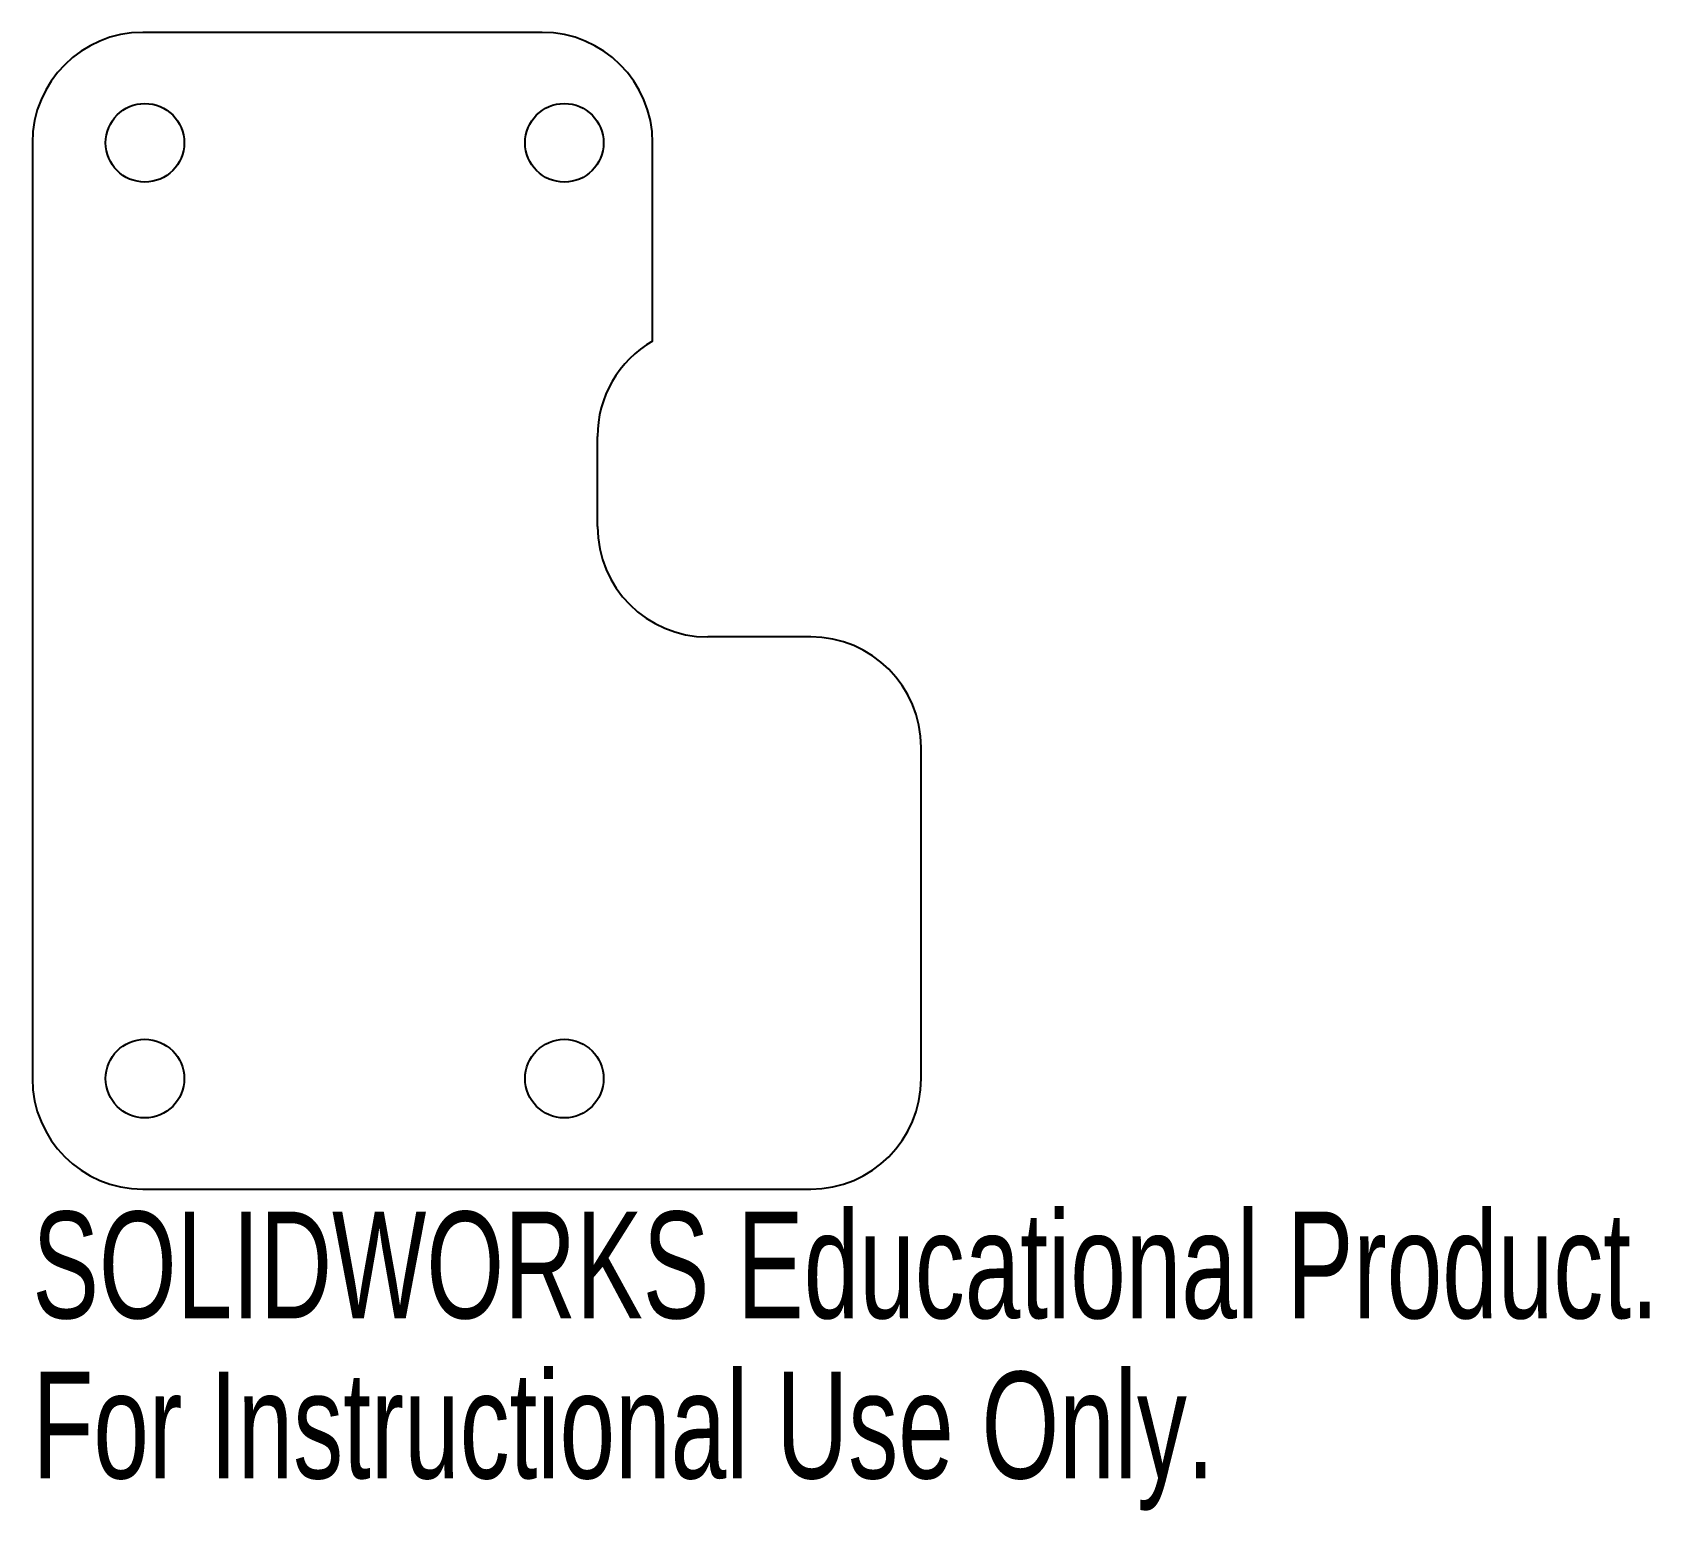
# Model space of a CAD drawing. Header units: millimetres. Extents: x -45 to 28.3, y -37.9 to 29.
import ezdxf

# ---------------------------------------------------------------- set-up
doc = ezdxf.new("R2010")
doc.units = ezdxf.units.MM
doc.styles.add('SLDTEXTSTYLE0', font='TXT', dxfattribs={"width": 0.7})

msp = doc.modelspace()

# ---------------------------------------------------------------- linework, layer by layer
at = {"color": 7, "linetype": 'Continuous', "lineweight": 25}
for p, q in [((-21.912, 29.011), (-40.012, 29.011)), ((-45.012, 24.011), (-45.012, -18.365)), ((-16.912, 15.035), (-16.912, 24.011)), ((-19.412, 6.635), (-19.412, 10.705)), ((-9.75, 1.635), (-14.412, 1.635)), ((-4.75, -18.365), (-4.75, -3.365)), ((-40.012, -23.365), (-9.75, -23.365))]:
    msp.add_line(p, q, dxfattribs=at)
for centre in [(-39.912, 24.011), (-20.912, 24.011), (-39.912, -18.365), (-20.912, -18.365)]:
    msp.add_circle(centre, 1.78, dxfattribs=at)
for centre, start, end in [((-40.012, 24.011), 90, 180), ((-21.912, 24.011), 0, 90), ((-14.412, 10.705), 120, 180), ((-14.412, 6.635), 180, 270), ((-9.75, -3.365), 0, 90), ((-40.012, -18.365), 180, 270), ((-9.75, -18.365), 270, 0)]:
    msp.add_arc(centre, 5, start, end, dxfattribs=at)

# ---------------------------------------------------------------- texts
at = {"color": 7, "linetype": 'Continuous', "char_height": 4.83362, "attachment_point": 1, "style": 'SLDTEXTSTYLE0'}
for s, insert in [('SOLIDWORKS Educational Product.', (-45.012, -24.385)), ('For Instructional Use Only.', (-45.012, -31.635))]:
    msp.add_mtext(s, dxfattribs=dict(at, insert=insert))

doc.saveas('drawing.dxf')
